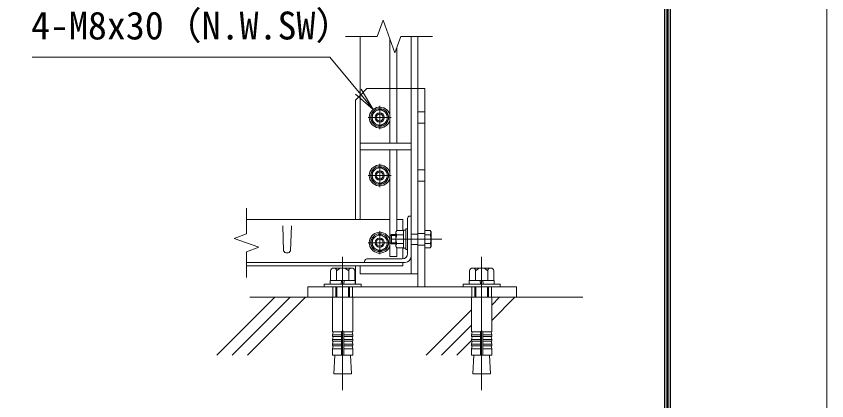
# Model space of a CAD drawing. Units: millimetres, scale not verified. Extents: x -4200 to 4200, y -2970 to 2970.
# Drawn here: x 2801 to 4200, y -1644 to -981 of the extents above; entities that cross this region are included whole.
import ezdxf
from ezdxf.enums import TextEntityAlignment as Align

# ---------------------------------------------------------------- set-up
doc = ezdxf.new("R2010")
doc.units = ezdxf.units.MM
doc.header["$LTSCALE"] = 20
doc.linetypes.add('DASHED', pattern=[7.5, 6, -1.5])
doc.linetypes.add('USER1', pattern=[50.8, 31.75, -6.35, 6.35, -6.35])
for name, color, linetype, lineweight in [('0-0_D-STR1', 1, 'Continuous', 18), ('0-1_D-STR-DIM', 7, 'Continuous', 9), ('0-2_D-STR3', 3, 'Continuous', 13), ('0-3_D-STR-TXT', 7, 'Continuous', 9), ('0-4_0', 7, 'Continuous', 9), ('0-5_D-BMK', 2, 'USER1', 13), ('0-7_D-TTL', 7, 'Continuous', 9), ('0-A_D-BGD', 7, 'Continuous', 9), ('0-B_D-DCR-HCH', 7, 'Continuous', 9)]:
    doc.layers.add(name, color=color, linetype=linetype, lineweight=lineweight)
doc.styles.add('ＭＳ ゴシック', font='')
doc.styles.get('ＭＳ ゴシック').set_extended_font_data('MS Gothic')

# ---------------------------------------------------------------- blocks, each defined once
blk = doc.blocks.new('_Open')
at = {"layer": '0-4_0'}
blk.add_line((-20, 3.33), (0, 0), dxfattribs=at)
blk.add_lwpolyline([(-20, -3.33), (0, 0), (-20, 0)], dxfattribs=at)

msp = doc.modelspace()

# ---------------------------------------------------------------- linework, layer by layer
at = {"layer": '0-0_D-STR1'}
for p, q in [((3394.13, -1015.6), (3394.13, -1331.54)), ((3482.13, -1425.54), (3482.13, -1015.6)), ((3494.13, -1425.54), (3494.13, -1015.6)), ((3394.13, -1199.54), (3482.13, -1199.54)), ((3394.13, -1211.54), (3482.13, -1211.54)), ((3198.24, -1356.41), (3198.24, -1311.8)), ((3480.13, -1325.54), (3482.13, -1325.54)), ((3482.13, -1395.54), (3482.13, -1325.54)), ((3198.24, -1331.54), (3445.4, -1331.54)), ((3262.13, -1385.29), (3260.63, -1342.29)), ((3274.13, -1385.29), (3275.63, -1342.29)), ((3457.4, -1331.54), (3468.13, -1331.54)), ((3468.13, -1350.53), (3468.13, -1331.54)), ((3476.13, -1390.54), (3476.13, -1329.54)), ((3482.13, -1356.54), (3494.13, -1356.54)), ((3468.13, -1399.48), (3468.13, -1380.55)), ((3482.13, -1374.54), (3494.13, -1374.54)), ((3198.24, -1431.8), (3198.24, -1387.19)), ((3198.24, -1405.54), (3468.13, -1405.54)), ((3198.24, -1411.54), (3468.13, -1411.54)), ((3394.13, -1411.54), (3394.13, -1425.54)), ((3402.13, -1403.54), (3402.13, -1405.54)), ((3402.13, -1405.54), (3472.13, -1405.54)), ((3406.13, -1399.54), (3467.13, -1399.54)), ((3468.13, -1411.54), (3468.13, -1405.54)), ((3494.13, -1425.54), (3394.13, -1425.54))]:
    msp.add_line(p, q, dxfattribs=at)
msp.add_lwpolyline([(3198.24, -1387.19), (3219.39, -1379.5), (3177.1, -1364.11), (3198.24, -1356.41)], dxfattribs=at)
for centre, radius, start, end in [((3480.13, -1329.54), 4, 90, 180), ((3268.13, -1382.79), 6.5, 202.61986, 337.38014), ((3467.13, -1390.54), 9, 270, 0), ((3472.13, -1395.54), 10, 270, 0), ((3406.13, -1403.54), 4, 90, 180)]:
    msp.add_arc(centre, radius, start, end, dxfattribs=at)
at = {"layer": '0-1_D-STR-DIM'}
for p, q in [((3423.61, -1015.6), (3369.13, -1015.6)), ((3519.13, -1015.6), (3464.65, -1015.6))]:
    msp.add_line(p, q, dxfattribs=at)
msp.add_lwpolyline([(3464.65, -1015.6), (3454.39, -1043.8), (3433.87, -987.41), (3423.61, -1015.6)], dxfattribs=at)
at = {"layer": '0-2_D-STR3'}
for p, q in [((3445.4, -1199.54), (3445.4, -1019.08)), ((3457.4, -1199.54), (3457.4, -1035.54)), ((3494.13, -1447.54), (3494.13, -1105.55)), ((3506.13, -1105.55), (3494.13, -1105.55)), ((3506.13, -1447.54), (3506.13, -1105.55)), ((3394.13, -1117.55), (3386.13, -1125.55)), ((3386.13, -1331.54), (3386.13, -1125.55)), ((3428.13, -1140.55), (3415.13, -1148.03)), ((3428.13, -1140.55), (3441.13, -1148.03)), ((3415.13, -1148.03), (3415.13, -1163.06)), ((3441.13, -1148.03), (3441.13, -1163.06)), ((3428.13, -1170.55), (3415.13, -1163.06)), ((3428.13, -1170.55), (3441.13, -1163.06)), ((3457.4, -1350.53), (3457.4, -1211.54)), ((3428.13, -1240.55), (3415.13, -1248.03)), ((3428.13, -1240.55), (3441.13, -1248.03)), ((3415.13, -1248.03), (3415.13, -1263.06)), ((3441.13, -1248.03), (3441.13, -1263.06)), ((3428.13, -1270.55), (3415.13, -1263.06)), ((3428.13, -1270.55), (3441.13, -1263.06)), ((3428.13, -1356.54), (3415.13, -1364.03)), ((3428.13, -1356.54), (3441.13, -1364.03)), ((3455.93, -1353.04), (3455.93, -1378.04)), ((3468.93, -1350.53), (3468.93, -1380.55)), ((3472.93, -1383.54), (3472.93, -1347.54)), ((3506.13, -1350.53), (3515.34, -1350.53)), ((3516.73, -1352.94), (3515.34, -1350.53)), ((3516.73, -1352.94), (3516.73, -1378.14)), ((3415.13, -1364.03), (3415.13, -1379.06)), ((3441.13, -1364.03), (3441.13, -1379.06)), ((3448.53, -1357.54), (3446.13, -1359.94)), ((3446.13, -1371.14), (3446.13, -1359.94)), ((3448.53, -1373.54), (3446.13, -1371.14)), ((3455.93, -1359.04), (3447.03, -1359.04)), ((3448.53, -1373.54), (3448.53, -1357.54)), ((3455.93, -1357.54), (3448.53, -1357.54)), ((3468.93, -1358.04), (3457.38, -1358.04)), ((3506.13, -1358.04), (3515.34, -1358.04)), ((3428.13, -1386.54), (3415.13, -1379.06)), ((3428.13, -1386.54), (3441.13, -1379.06)), ((3455.93, -1372.04), (3447.03, -1372.04)), ((3455.93, -1373.54), (3448.53, -1373.54)), ((3468.93, -1373.05), (3457.38, -1373.05)), ((3457.4, -1395.54), (3457.4, -1380.55)), ((3476.13, -1383.54), (3472.93, -1383.54)), ((3506.13, -1373.05), (3515.34, -1373.05)), ((3506.13, -1380.55), (3515.34, -1380.55)), ((3516.73, -1378.14), (3515.34, -1380.55)), ((3386.13, -1442.94), (3386.13, -1411.54)), ((3381.43, -1465.54), (3346.83, -1465.54)), ((3586.83, -1465.54), (3621.43, -1465.54))]:
    msp.add_line(p, q, dxfattribs=at)
at = {"layer": '0-2_D-STR3', "linetype": 'DASHED'}
for p, q in [((3406.13, -1105.55), (3394.13, -1117.55)), ((3494.13, -1105.55), (3406.13, -1105.55)), ((3506.13, -1145.54), (3494.13, -1145.54)), ((3506.13, -1165.54), (3494.13, -1165.54)), ((3506.13, -1245.54), (3494.13, -1245.54)), ((3506.13, -1265.54), (3494.13, -1265.54)), ((3506.13, -1355.54), (3494.13, -1355.54)), ((3506.13, -1375.54), (3494.13, -1375.54)), ((3347.13, -1465.54), (3347.13, -1447.54)), ((3381.15, -1465.54), (3381.15, -1447.54)), ((3587.11, -1465.54), (3587.11, -1447.54)), ((3621.13, -1465.54), (3621.13, -1447.54))]:
    msp.add_line(p, q, dxfattribs=at)
at = {"layer": '0-2_D-STR3', "lineweight": 18}
for p, q in [((3343.35, -1436.94), (3343.35, -1420.34)), ((3348.54, -1415.34), (3379.72, -1415.34)), ((3376.13, -1415.34), (3352.13, -1415.34)), ((3353.74, -1436.94), (3353.74, -1420.34)), ((3374.52, -1436.94), (3374.52, -1420.34)), ((3384.92, -1420.34), (3384.92, -1436.94)), ((3583.35, -1420.34), (3583.35, -1436.94)), ((3619.72, -1415.34), (3588.54, -1415.34)), ((3592.13, -1415.34), (3616.13, -1415.34)), ((3593.74, -1436.94), (3593.74, -1420.34)), ((3614.52, -1436.94), (3614.52, -1420.34)), ((3624.92, -1436.94), (3624.92, -1420.34)), ((3342.63, -1436.94), (3385.63, -1436.94)), ((3342.63, -1442.94), (3342.63, -1436.94)), ((3384.92, -1436.94), (3343.35, -1436.94)), ((3361.13, -1442.94), (3362.74, -1436.94)), ((3367.13, -1436.94), (3365.52, -1442.94)), ((3385.63, -1436.94), (3385.63, -1442.94)), ((3625.63, -1436.94), (3582.63, -1436.94)), ((3582.63, -1436.94), (3582.63, -1442.94)), ((3583.35, -1436.94), (3624.92, -1436.94)), ((3601.13, -1436.94), (3602.74, -1442.94)), ((3607.13, -1442.94), (3605.52, -1436.94)), ((3625.63, -1442.94), (3625.63, -1436.94)), ((3332.13, -1447.54), (3332.13, -1442.94)), ((3332.13, -1442.94), (3396.13, -1442.94)), ((3396.13, -1447.54), (3332.13, -1447.54)), ((3385.63, -1442.94), (3342.63, -1442.94)), ((3352.13, -1465.54), (3352.13, -1447.54)), ((3354.29, -1465.54), (3354.29, -1447.54)), ((3373.97, -1465.54), (3373.97, -1447.54)), ((3376.13, -1447.54), (3376.13, -1465.54)), ((3396.13, -1442.94), (3396.13, -1447.54)), ((3572.13, -1442.94), (3572.13, -1447.54)), ((3636.13, -1442.94), (3572.13, -1442.94)), ((3572.13, -1447.54), (3636.13, -1447.54)), ((3582.63, -1442.94), (3625.63, -1442.94)), ((3592.14, -1447.54), (3592.14, -1465.54)), ((3594.3, -1465.54), (3594.3, -1447.54)), ((3613.98, -1465.54), (3613.98, -1447.54)), ((3616.14, -1465.54), (3616.14, -1447.54)), ((3636.13, -1447.54), (3636.13, -1442.94)), ((3346.83, -1465.54), (3346.83, -1525.62)), ((3381.43, -1465.54), (3381.43, -1525.62)), ((3586.83, -1465.54), (3586.83, -1525.62)), ((3621.43, -1465.54), (3621.43, -1525.62)), ((3362.13, -1525.62), (3346.83, -1525.62)), ((3346.83, -1530.62), (3347.7, -1525.69)), ((3346.83, -1530.62), (3362.13, -1530.62)), ((3346.83, -1530.62), (3346.83, -1533.62)), ((3346.83, -1533.62), (3362.13, -1533.62)), ((3346.83, -1538.62), (3347.7, -1533.69)), ((3346.83, -1538.62), (3362.13, -1538.62)), ((3346.83, -1538.62), (3346.83, -1541.62)), ((3362.13, -1525.62), (3362.13, -1565.54)), ((3366.13, -1525.62), (3366.13, -1565.54)), ((3366.13, -1525.62), (3381.43, -1525.62)), ((3381.43, -1530.62), (3366.13, -1530.62)), ((3381.43, -1533.62), (3366.13, -1533.62)), ((3381.43, -1538.62), (3366.13, -1538.62)), ((3381.43, -1530.62), (3380.56, -1525.69)), ((3381.43, -1538.62), (3380.56, -1533.69)), ((3381.43, -1530.62), (3381.43, -1533.62)), ((3381.43, -1538.62), (3381.43, -1541.62)), ((3602.13, -1525.62), (3586.83, -1525.62)), ((3586.83, -1530.62), (3587.7, -1525.69)), ((3586.83, -1530.62), (3602.13, -1530.62)), ((3586.83, -1530.62), (3586.83, -1533.62)), ((3586.83, -1533.62), (3602.13, -1533.62)), ((3586.83, -1538.62), (3587.7, -1533.69)), ((3586.83, -1538.62), (3602.13, -1538.62)), ((3586.83, -1538.62), (3586.83, -1541.62)), ((3602.13, -1525.62), (3602.13, -1565.54)), ((3606.13, -1525.62), (3621.43, -1525.62)), ((3606.13, -1525.62), (3606.13, -1565.54)), ((3621.43, -1530.62), (3606.13, -1530.62)), ((3621.43, -1533.62), (3606.13, -1533.62)), ((3621.43, -1538.62), (3606.13, -1538.62)), ((3621.43, -1530.62), (3620.56, -1525.69)), ((3621.43, -1538.62), (3620.56, -1533.69)), ((3621.43, -1530.62), (3621.43, -1533.62)), ((3621.43, -1538.62), (3621.43, -1541.62)), ((3346.83, -1541.62), (3362.13, -1541.62)), ((3346.83, -1546.62), (3347.7, -1541.69)), ((3346.83, -1546.62), (3362.13, -1546.62)), ((3346.83, -1546.62), (3346.83, -1549.62)), ((3346.83, -1549.62), (3362.13, -1549.62)), ((3346.83, -1554.54), (3347.7, -1549.62)), ((3381.43, -1541.62), (3366.13, -1541.62)), ((3381.43, -1546.62), (3366.13, -1546.62)), ((3381.43, -1549.62), (3366.13, -1549.62)), ((3381.43, -1546.62), (3380.56, -1541.69)), ((3381.43, -1554.54), (3380.56, -1549.62)), ((3381.43, -1546.62), (3381.43, -1549.62)), ((3586.83, -1541.62), (3602.13, -1541.62)), ((3586.83, -1546.62), (3587.7, -1541.69)), ((3586.83, -1546.62), (3602.13, -1546.62)), ((3586.83, -1546.62), (3586.83, -1549.62)), ((3586.83, -1554.54), (3587.7, -1549.62)), ((3586.83, -1549.62), (3602.13, -1549.62)), ((3621.43, -1541.62), (3606.13, -1541.62)), ((3621.43, -1546.62), (3606.13, -1546.62)), ((3621.43, -1549.62), (3606.13, -1549.62)), ((3621.43, -1546.62), (3620.56, -1541.69)), ((3621.43, -1554.54), (3620.56, -1549.62)), ((3621.43, -1546.62), (3621.43, -1549.62)), ((3346.83, -1554.54), (3362.13, -1554.54)), ((3346.83, -1554.54), (3346.83, -1565.54)), ((3381.43, -1565.54), (3346.83, -1565.54)), ((3350.8, -1565.54), (3348.97, -1597.74)), ((3381.43, -1554.54), (3366.13, -1554.54)), ((3377.46, -1565.54), (3379.29, -1597.74)), ((3381.43, -1554.54), (3381.43, -1565.54)), ((3586.83, -1554.54), (3602.13, -1554.54)), ((3586.83, -1554.54), (3586.83, -1565.54)), ((3586.83, -1565.54), (3621.43, -1565.54)), ((3590.8, -1565.54), (3588.97, -1597.74)), ((3621.43, -1554.54), (3606.13, -1554.54)), ((3617.46, -1565.54), (3619.29, -1597.74)), ((3621.43, -1554.54), (3621.43, -1565.54)), ((3348.97, -1597.74), (3379.29, -1597.74)), ((3619.29, -1597.74), (3588.97, -1597.74))]:
    msp.add_line(p, q, dxfattribs=at)
at = {"layer": '0-2_D-STR3'}
for points in [[(3457.4, -1395.54), (3445.4, -1395.54), (3445.4, -1211.54)], [(3468.93, -1350.53), (3457.38, -1350.53), (3455.93, -1353.04)], [(3476.13, -1383.54), (3476.13, -1347.54), (3472.93, -1347.54)], [(3468.93, -1380.55), (3457.38, -1380.55), (3455.93, -1378.04)]]:
    msp.add_lwpolyline(points, dxfattribs=at)
for points in [[(3468.93, -1380.94), (3472.93, -1380.94), (3472.93, -1350.14), (3468.93, -1350.14)], [(3664.13, -1465.54), (3304.13, -1465.54), (3304.13, -1447.54), (3664.13, -1447.54)]]:
    msp.add_lwpolyline(points, close=True, dxfattribs=at)
for centre, radius in [((3428.13, -1155.55), 15.4), ((3428.13, -1155.55), 13), ((3428.13, -1155.55), 8), ((3428.13, -1155.55), 6), ((3428.13, -1255.55), 15.4), ((3428.13, -1255.55), 13), ((3428.13, -1255.55), 8), ((3428.13, -1255.55), 6), ((3428.13, -1371.54), 15.4), ((3428.13, -1371.54), 13), ((3428.13, -1371.54), 8), ((3428.13, -1371.54), 6)]:
    msp.add_circle(centre, radius, dxfattribs=at)
for centre, radius, start, end in [((3428.13, -1155.55), 18, 16.41624, 343.58376), ((3428.13, -1255.55), 18, 16.41624, 343.58376), ((3428.13, -1371.54), 18, 16.41624, 343.58376), ((3462.87, -1354.28), 6.64, 145.61585, 214.38416), ((3509.86, -1354.28), 6.64, 325.61585, 34.38415), ((3481.06, -1365.54), 24.84, 162.4121, 197.5879), ((3491.66, -1365.54), 24.84, 342.4121, 17.5879), ((3462.87, -1376.8), 6.64, 145.61586, 214.38414), ((3509.86, -1376.8), 6.64, 325.61585, 34.38415)]:
    msp.add_arc(centre, radius, start, end, dxfattribs=at)
at = {"layer": '0-2_D-STR3', "lineweight": 18}
for centre, radius, start, end in [((3348.54, -1420.54), 5.2, 2.20423, 177.79577), ((3364.13, -1428.64), 13.3, 38.61324, 141.38676), ((3379.72, -1420.54), 5.2, 2.20423, 177.79577), ((3588.54, -1420.54), 5.2, 2.20423, 177.79577), ((3604.13, -1428.64), 13.3, 38.61324, 141.38676), ((3619.72, -1420.54), 5.2, 2.20423, 177.79577), ((3364.13, -1525.62), 2, 0, 180), ((3604.13, -1525.62), 2, 0, 180)]:
    msp.add_arc(centre, radius, start, end, dxfattribs=at)
at = {"layer": '0-3_D-STR-TXT'}
msp.add_lwpolyline([(2827.78, -1051.28), (3342.14, -1051.28), (3415.41, -1140.12)], dxfattribs=at)
at = {"layer": '0-5_D-BMK'}
for p, q in [((3428.13, -1135.54), (3428.13, -1175.54)), ((3448.13, -1155.55), (3408.13, -1155.55)), ((3428.13, -1235.54), (3428.13, -1275.54)), ((3448.13, -1255.55), (3408.13, -1255.55)), ((3428.13, -1351.54), (3428.13, -1391.54)), ((3447.66, -1365.54), (3535.13, -1365.54)), ((3448.13, -1371.54), (3408.13, -1371.54)), ((3364.13, -1395.73), (3364.13, -1625.73)), ((3604.13, -1395.73), (3604.13, -1625.73))]:
    msp.add_line(p, q, dxfattribs=at)
at = {"layer": '0-7_D-TTL', "color": 2, "lineweight": 18}
msp.add_lwpolyline([(-4200, 2970), (4200, 2970), (4200, -2970), (-4200, -2970)], close=True, dxfattribs=at)
at = {"layer": '0-7_D-TTL'}
for points in [[(-3930, 2750), (3930, 2750), (3930, -2750), (-3930, -2750)], [(-3927.5, 2747.5), (3927.5, 2747.5), (3927.5, -2747.5), (-3927.5, -2747.5)], [(-3925, 2745), (3925, 2745), (3925, -2745), (-3925, -2745)], [(-3922.5, 2742.5), (3922.5, 2742.5), (3922.5, -2742.5), (-3922.5, -2742.5)], [(-3920, 2740), (3920, 2740), (3920, -2740), (-3920, -2740)]]:
    msp.add_lwpolyline(points, close=True, dxfattribs=at)
at = {"layer": '0-A_D-BGD'}
msp.add_line((3204.13, -1465.54), (3778.68, -1465.54), dxfattribs=at)
at = {"layer": '0-B_D-DCR-HCH'}
for p, q in [((3147.01, -1565.54), (3247.01, -1465.54)), ((3173.53, -1565.54), (3273.53, -1465.54)), ((3200.04, -1565.54), (3300.04, -1465.54)), ((3621.43, -1505.63), (3661.52, -1465.54)), ((3621.43, -1479.12), (3635.01, -1465.54)), ((3508.49, -1565.54), (3586.83, -1487.2)), ((3535.01, -1565.54), (3586.83, -1513.72)), ((3561.52, -1565.54), (3586.83, -1540.23))]:
    msp.add_line(p, q, dxfattribs=at)

# ---------------------------------------------------------------- block references
at = {"layer": '0-3_D-STR-TXT', "xscale": 2, "yscale": 2, "rotation": 309.51526}
msp.add_blockref('_Open', (3416.68, -1141.66), dxfattribs=at)

# ---------------------------------------------------------------- texts
at = {"layer": '0-3_D-STR-TXT', "style": 'ＭＳ ゴシック'}
msp.add_text('4-M8x30（N.W.SW）', height=48.09, dxfattribs=at).set_placement((2826.18, -1035.27), align=Align.BOTTOM_LEFT)

doc.saveas('drawing.dxf')
